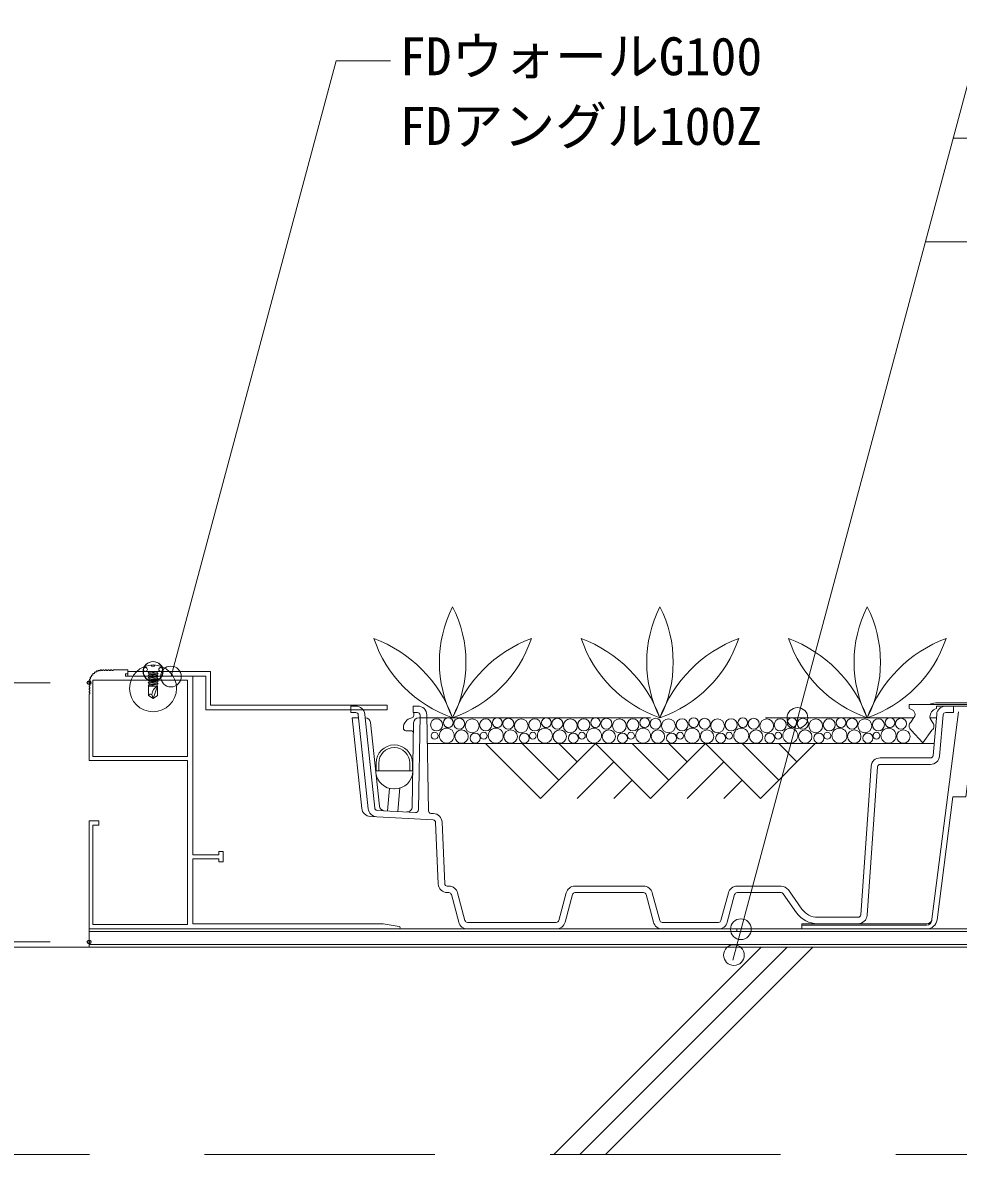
# Model space of a CAD drawing. Units: millimetres, scale not verified. Extents: x -1485 to 1485, y -1050 to 1050.
# Drawn here: x -262 to 99.1, y -314.2 to 122.5 of the extents above; entities that cross this region are included whole.
import ezdxf
from ezdxf.enums import TextEntityAlignment as Align

# ---------------------------------------------------------------- set-up
doc = ezdxf.new("R2010")
doc.units = ezdxf.units.MM
doc.header["$LTSCALE"] = 7
doc.header["$PDMODE"] = 32
doc.header["$PDSIZE"] = 1.4
doc.linetypes.add('USER1', pattern=[19.05, 12.7, -6.35])
for name, color, linetype, lineweight in [('0-0_0', 7, 'Continuous', 9), ('0-3_HATCH', 9, 'Continuous', 18), ('0-4_KUTAI', 3, 'Continuous', 18), ('0-5_BOUSUI', 1, 'Continuous', 18), ('0-6_KANAMONO_SCREW', 4, 'Continuous', 18), ('0-8_KANAMONO', 4, 'Continuous', 18), ('0-C_MOJI', 7, 'Continuous', 18), ('0-D_ecom', 7, 'Continuous', 9), ('0-E_GREEN', 3, 'Continuous', 18), ('0-F_bousui2', 7, 'USER1', 9), ('1-0_FD-L', 4, 'Continuous', 18), ('1-2_00KANAMONO', 5, 'Continuous', 18)]:
    doc.layers.add(name, color=color, linetype=linetype, lineweight=lineweight)
doc.layers.add('0-2_DEFPOINTS', color=7, linetype='Continuous')
doc.layers.add('1-1_255', color=7, linetype='Continuous')
doc.styles.add('ＭＳ ゴシック', font='')
doc.styles.get('ＭＳ ゴシック').set_extended_font_data('MS Gothic')

# ---------------------------------------------------------------- blocks, each defined once
blk = doc.blocks.new('sd-n13')
at = {"layer": '0-6_KANAMONO_SCREW'}
for p, q in [((-3.75, 0), (3.75, 0)), ((-2.4, -0.5), (1.6, 0)), ((-2.4, -0.5), (-0.445, 0)), ((-1.9, -1), (2.009, 0)), ((-1.9, 0), (-1.9, -0.372)), ((-1.9, -1), (-2.4, -0.5)), ((-2.4, -1.7), (1.9, -0.6)), ((-2.4, -1.7), (2.4, -1.1)), ((-1.9, -2.2), (-2.4, -1.7)), ((-2.4, -2.9), (1.9, -1.8)), ((-2.4, -2.9), (2.4, -2.3)), ((-1.9, -3.4), (-2.4, -2.9)), ((-2.4, -4.1), (1.9, -3)), ((-2.4, -4.1), (2.4, -3.5)), ((-1.9, -4.6), (-2.4, -4.1)), ((-2.4, -5.3), (1.9, -4.2)), ((-2.4, -5.3), (2.4, -4.7)), ((-1.9, -5.8), (-2.4, -5.3)), ((-2.4, -6.5), (1.9, -5.4)), ((-1.9, -1), (-1.9, -1.572)), ((-1.9, -2.2), (2.4, -1.1)), ((-1.9, -2.2), (-1.9, -2.772)), ((-1.9, -3.4), (2.4, -2.3)), ((-1.9, -3.4), (-1.9, -3.972)), ((-1.9, -4.6), (2.4, -3.5)), ((-1.9, -4.6), (-1.9, -5.172)), ((-1.9, -5.8), (2.4, -4.7)), ((1.9, -0.028), (1.9, -0.6)), ((2.4, -1.1), (1.9, -0.6)), ((1.9, -1.228), (1.9, -1.8)), ((2.4, -2.3), (1.9, -1.8)), ((1.9, -2.428), (1.9, -3)), ((2.4, -3.5), (1.9, -3)), ((1.9, -3.628), (1.9, -4.2)), ((2.4, -4.7), (1.9, -4.2)), ((1.9, -4.828), (1.9, -5.4)), ((2.4, -5.9), (1.9, -5.4)), ((-2.4, -6.5), (2.4, -5.9)), ((-1.9, -7), (-2.4, -6.5)), ((2.15, -7), (-2.15, -7)), ((-2.15, -11.495), (-2.15, -7)), ((-1.9, -5.8), (-1.9, -6.372)), ((-1.9, -7), (2.4, -5.9)), ((0, -13), (2.15, -7)), ((1.9, -6.028), (1.9, -7)), ((2.15, -11.495), (2.15, -7)), ((0, -13), (-2.15, -11.495)), ((0, -13), (-0.635, -10.995)), ((0, -13), (2.15, -11.495))]:
    blk.add_line(p, q, dxfattribs=at)
blk.add_lwpolyline([(0.75, 3.175), (0.75, 2.675), (-0.75, 2.675), (-0.75, 3.175)], dxfattribs=at)
for centre, radius in [((0, -8.096), 11.296), ((0, -8.096), 11.296), ((-0.091, 0.076), 4.75), ((-3.75, 1), 1), ((0.091, 0.076), 4.75), ((3.75, 1), 1)]:
    blk.add_circle(centre, radius, dxfattribs=at)
for centre, radius, start, end in [((-1.206, -11.809), 0.995, 54.94761, 161.58289), ((4.694, -11.742), 5.381, 118.2142, 172.01632)]:
    blk.add_arc(centre, radius, start, end, dxfattribs=at)
blk = doc.blocks.new('_Dot')
at = {"layer": '0-0_0'}
for p, q in [((-0.5, 0), (-1, 0)), ((0.25, 0), (-0.25, 0))]:
    blk.add_line(p, q, dxfattribs=at)
blk.add_circle((0, 0), 0.25, dxfattribs=at)
blk = doc.blocks.new('D5')
at = {"layer": '0-2_DEFPOINTS'}
for p in [(1208.209, 917.795), (1248.638, 917.795), (1248.638, 817.795)]:
    blk.add_point(p, dxfattribs=at)
at = {"layer": '0-C_MOJI', "lineweight": 9}
for p, q in [((1233.638, 917.795), (1198.209, 917.795)), ((1208.209, 825.795), (1208.209, 909.795)), ((1233.638, 817.795), (1198.209, 817.795))]:
    blk.add_line(p, q, dxfattribs=at)
at = {"layer": '0-C_MOJI', "xscale": 8, "yscale": 8}
for p, rotation in [((1208.209, 917.795), 90), ((1208.209, 817.795), 270)]:
    blk.add_blockref('_Dot', p, dxfattribs=dict(at, rotation=rotation))
at = {"layer": '0-C_MOJI', "style": 'ＭＳ ゴシック'}
blk.add_text('100', height=14.66, rotation=90, dxfattribs=at).set_placement((1203.209, 852.795), align=Align.BOTTOM_LEFT)
blk = doc.blocks.new('1')
at = {"layer": '1-2_00KANAMONO'}
for p, q in [((752.855, 227.348), (752.829, 227.18)), ((753.302, 227.401), (753.157, 227.489)), ((753.65, 227.668), (753.595, 227.507)), ((754.099, 227.642), (753.971, 227.754)), ((754.488, 227.846), (754.406, 227.696)), ((754.926, 227.742), (754.819, 227.875)), ((755.452, 227.92), (755.211, 227.715)), ((755.952, 227.715), (755.711, 227.92)), ((756.452, 227.92), (756.211, 227.715)), ((756.952, 227.715), (756.711, 227.92)), ((757.452, 227.92), (757.211, 227.715)), ((757.952, 227.715), (757.711, 227.92)), ((758.452, 227.92), (758.211, 227.715)), ((758.952, 227.715), (758.711, 227.92)), ((759.452, 227.92), (759.211, 227.715)), ((750.334, 222.838), (750.129, 222.597)), ((750.174, 223.23), (750.307, 223.123)), ((750.353, 223.643), (750.203, 223.561)), ((750.295, 224.078), (750.407, 223.95)), ((750.542, 224.454), (750.381, 224.399)), ((750.56, 224.893), (750.648, 224.747)), ((750.869, 225.22), (750.701, 225.194)), ((750.963, 225.648), (751.025, 225.49)), ((751.324, 225.917), (751.154, 225.921)), ((751.491, 226.323), (751.524, 226.156)), ((751.893, 226.525), (751.726, 226.558)), ((752.129, 226.895), (752.132, 226.725)), ((752.559, 227.024), (752.401, 227.086)), ((750.129, 222.338), (750.334, 222.097)), ((750.334, 221.838), (750.129, 221.597)), ((750.129, 221.338), (750.334, 221.097)), ((750.334, 220.838), (750.129, 220.597)), ((750.129, 220.338), (750.334, 220.097)), ((750.334, 219.838), (750.129, 219.597)), ((750.129, 219.338), (750.334, 219.097)), ((750.334, 218.838), (750.129, 218.597)), ((750.082, 127.967), (869.582, 127.967))]:
    blk.add_line(p, q, dxfattribs=at)
for points in [[(869.663, 128.961), (863.582, 129.967), (790.082, 129.967), (790.082, 155.067), (800.082, 155.067), (800.082, 153.817), (801.782, 153.817), (801.782, 157.817), (800.082, 157.817), (800.082, 156.567), (790.082, 156.567), (790.082, 225.467), (764.082, 225.467), (764.082, 226.467), (765.082, 226.467), (765.082, 227.967), (759.582, 227.967)], [(750.082, 218.467), (750.082, 192.967), (788.082, 192.967), (788.082, 129.667), (751.582, 129.667), (751.582, 167.967), (753.782, 167.967), (753.782, 169.667), (750.082, 169.667), (750.082, 127.967)]]:
    blk.add_lwpolyline(points, dxfattribs=at)
blk.add_lwpolyline([(751.582, 223.967), (788.082, 223.967), (788.082, 194.467), (751.582, 194.467)], close=True, dxfattribs=at)
for centre, radius, start, end in [((752.632, 227.211), 0.2, 248.84705, 351.15295), ((753.053, 227.318), 0.2, 58.84705, 171.15295), ((753.406, 227.572), 0.2, 238.84705, 341.15295), ((753.839, 227.604), 0.2, 48.84705, 161.15295), ((754.231, 227.793), 0.2, 228.84705, 331.15295), ((754.663, 227.749), 0.2, 38.84705, 151.15295), ((755.082, 227.867), 0.2, 218.84705, 310.36125), ((755.582, 227.767), 0.2, 49.63875, 130.36125), ((756.082, 227.867), 0.2, 229.63875, 310.36125), ((756.582, 227.767), 0.2, 49.63875, 130.36125), ((757.082, 227.867), 0.2, 229.63875, 310.36125), ((757.582, 227.767), 0.2, 49.63875, 130.36125), ((758.082, 227.867), 0.2, 229.63875, 310.36125), ((758.582, 227.767), 0.2, 49.63875, 130.36125), ((759.082, 227.867), 0.2, 229.63875, 310.36125), ((759.582, 227.767), 0.2, 90, 130.36125), ((750.3, 223.386), 0.2, 118.84705, 231.15295), ((750.445, 224.21), 0.2, 108.84705, 221.15295), ((750.182, 222.967), 0.2, 319.63875, 51.15295), ((750.256, 223.818), 0.2, 298.84705, 41.15295), ((750.731, 224.996), 0.2, 98.84705, 211.15295), ((750.477, 224.643), 0.2, 288.84705, 31.15295), ((750.838, 225.417), 0.2, 278.84705, 21.15295), ((751.15, 225.721), 0.2, 88.84705, 201.15295), ((751.328, 226.117), 0.2, 268.84705, 11.15295), ((751.688, 226.362), 0.2, 78.84705, 191.15295), ((751.932, 226.721), 0.2, 258.84705, 1.15295), ((752.328, 226.899), 0.2, 68.84705, 181.15295), ((750.282, 222.467), 0.2, 139.63875, 220.36125), ((750.282, 221.467), 0.2, 139.63875, 220.36125), ((750.282, 220.467), 0.2, 139.63875, 220.36125), ((750.282, 219.467), 0.2, 139.63875, 220.36125), ((750.282, 218.467), 0.2, 139.63875, 180), ((750.182, 221.967), 0.2, 319.63875, 40.36125), ((750.182, 220.967), 0.2, 319.63875, 40.36125), ((750.182, 219.967), 0.2, 319.63875, 40.36125), ((750.182, 218.967), 0.2, 319.63875, 40.36125), ((869.582, 128.467), 0.5, 270, 80.60091)]:
    blk.add_arc(centre, radius, start, end, dxfattribs=at)

msp = doc.modelspace()

# ---------------------------------------------------------------- linework, layer by layer
at = {"layer": '0-3_HATCH'}
for p, q in [((22.958, -234.205), (-57.042, -314.205)), ((32.958, -234.205), (-47.042, -314.205)), ((42.958, -234.205), (-37.042, -314.205))]:
    msp.add_line(p, q, dxfattribs=at)
at = {"layer": '0-4_KUTAI'}
msp.add_line((862.638, -234.205), (-748.862, -234.205), dxfattribs=at)
at = {"layer": '0-5_BOUSUI'}
for points in [[(-236.362, -227.205), (13.638, -227.205), (13.638, -228.205), (-236.362, -228.205)], [(13.638, -227.205), (213.638, -227.205), (213.638, -228.205), (13.638, -228.205)]]:
    msp.add_lwpolyline(points, close=True, dxfattribs=at)
msp.add_lwpolyline([(862.638, -233.205), (-236.362, -233.205), (-236.362, -234.205)], dxfattribs=at)
at = {"layer": '0-8_KANAMONO'}
for p, q in [((136.973, -140.005), (90.303, -140.005)), ((81.589, -145.959), (80.799, -147.351)), ((88.908, -147.351), (88.119, -145.959)), ((-112.602, -166.203), (-112.602, -163.203)), ((-111.602, -166.203), (-111.602, -163.203))]:
    msp.add_line(p, q, dxfattribs=at)
msp.add_lwpolyline([(-121.362, -140.905), (-189.562, -140.905), (-189.562, -127.905), (-221.362, -127.905), (-221.362, -129.705), (-191.362, -129.705), (-191.362, -142.705), (-121.362, -142.705)], close=True, dxfattribs=at)
for points in [[(146.537, -142.447), (147.245, -142.105), (147.245, -140.605), (80.031, -140.605), (80.031, -142.105), (80.739, -142.447)], [(89.968, -142.447), (90.676, -142.105), (90.676, -141.205), (136.6, -141.205)], [(80.878, -150.519), (85.354, -155.405), (88.83, -150.519)], [(-125.605, -163.203), (-125.605, -166.203), (-111.602, -166.203)], [(-124.605, -163.203), (-124.605, -166.203), (-112.602, -166.203)]]:
    msp.add_lwpolyline(points, dxfattribs=at)
for centre, radius, start, end in [((80.33, -144.405), 2, 309.01589, 78.18299), ((90.303, -145.513), 5.508, 90, 116.99147), ((91.37, -145.428), 3.294, 115.18273, 189.26669), ((82.058, -148.905), 2, 129.0159, 233.82139), ((87.649, -148.905), 2, 306.17861, 50.9841), ((-118.603, -163.203), 7.002, 0, 180), ((-118.603, -163.203), 6.002, 0, 180)]:
    msp.add_arc(centre, radius, start, end, dxfattribs=at)
at = {"layer": '0-C_MOJI'}
for p, q in [((12.044, -239.205), (145.471, 258.749)), ((-204.66, -129.705), (-141.013, 107.827)), ((-141.013, 107.827), (-120.079, 107.827)), ((97.039, 78), (180.047, 78)), ((86.321, 38), (180.047, 38))]:
    msp.add_line(p, q, dxfattribs=at)
for centre in [(-204.78, -129.807), (36.977, -145.807), (15.139, -227.307), (12.46, -237.307)]:
    msp.add_circle(centre, 4, dxfattribs=at)
at = {"layer": '0-D_ecom'}
for p, q in [((-111.082, -144.818), (-111.063, -143.705)), ((97.138, -143.705), (94.178, -143.705)), ((96.138, -141.205), (97.138, -141.205)), ((-128.649, -180.821), (-132.488, -144.599)), ((-127.772, -147.494), (-124.346, -179.818)), ((-111.699, -180.122), (-111.132, -147.67)), ((-109.312, -181.294), (-108.673, -144.722)), ((-109.132, -145.705), (-108.691, -145.705)), ((-106.052, -144.644), (-105.407, -181.622)), ((89.32, -160.291), (90.691, -144.404)), ((93.182, -144.619), (91.811, -160.506)), ((-112.203, -150.705), (-114.107, -150.705)), ((-105.859, -155.705), (89.716, -155.705)), ((-83.417, -155.705), (-62.204, -176.918)), ((-69.275, -155.705), (-55.133, -169.847)), ((-40.991, -155.705), (-62.204, -176.918)), ((-55.133, -155.705), (-48.062, -162.776)), ((-40.991, -155.705), (-19.777, -176.918)), ((-26.848, -155.705), (-12.706, -169.847)), ((1.436, -155.705), (-19.777, -176.918)), ((-12.706, -155.705), (-5.635, -162.776)), ((1.436, -155.705), (22.649, -176.918)), ((15.578, -155.705), (29.72, -169.847)), ((43.862, -155.705), (22.649, -176.918)), ((29.72, -155.705), (36.791, -162.776)), ((68.871, -161.205), (88.324, -161.205)), ((-33.92, -162.776), (-48.062, -176.918)), ((8.507, -162.776), (-5.635, -176.918)), ((67.873, -164.635), (63.866, -221.949)), ((-26.849, -169.847), (-33.92, -176.918)), ((15.578, -169.847), (8.507, -176.918)), ((-120.505, -172.981), (-121.269, -181.67)), ((-118.75, -173.205), (-118.457, -173.205)), ((-117.265, -181.892), (-116.467, -172.822)), ((-125.223, -181.451), (-110.367, -182.275)), ((-104.462, -182.603), (-103.458, -182.658)), ((-125.362, -183.947), (-127.891, -183.807)), ((-103.597, -185.155), (-125.362, -183.947)), ((-101.637, -209.854), (-102.653, -186.11)), ((-100.155, -186.003), (-99.14, -209.747)), ((-98.141, -210.705), (-97.554, -210.705)), ((-97.554, -213.205), (-98.141, -213.205)), ((-93.73, -224.611), (-96.588, -213.946)), ((-94.173, -213.299), (-91.316, -223.964)), ((-55.133, -223.964), (-52.275, -213.299)), ((-49.861, -213.946), (-52.718, -224.611)), ((-48.895, -210.705), (-22.429, -210.705)), ((-22.429, -213.205), (-48.895, -213.205)), ((-18.606, -224.611), (-21.463, -213.946)), ((-19.049, -213.299), (-16.191, -223.964)), ((7.467, -223.964), (10.325, -213.299)), ((12.739, -213.946), (9.882, -224.611)), ((13.705, -210.705), (30.621, -210.705)), ((30.621, -213.205), (13.705, -213.205)), ((36.649, -220.985), (31.437, -213.627)), ((33.477, -212.182), (38.689, -219.54)), ((44.809, -222.705), (60.374, -222.705)), ((-90.35, -224.705), (-56.099, -224.705)), ((-15.225, -224.705), (6.501, -224.705)), ((60.374, -225.205), (44.809, -225.205)), ((-56.099, -227.205), (-90.35, -227.205)), ((6.501, -227.205), (-15.225, -227.205))]:
    msp.add_line(p, q, dxfattribs=at)
at = {"layer": '0-D_ecom', "color": 150, "lineweight": 18}
for p, q in [((99.06, -143.389), (88.861, -223.457)), ((38.638, -225.705), (86.813, -225.705)), ((88.797, -223.957), (88.861, -223.457))]:
    msp.add_line(p, q, dxfattribs=at)
at = {"layer": '0-D_ecom', "color": 3, "linetype": 'USER1', "lineweight": 18}
for p, q in [((-108.691, -145.705), (81.849, -145.705)), ((88.087, -145.705), (90.579, -145.705))]:
    msp.add_line(p, q, dxfattribs=at)
at = {"layer": '0-D_ecom'}
for points in [[(-133.483, -143.705), (-135.362, -143.705), (-135.362, -141.205), (-133.483, -141.205)], [(-109.673, -143.705), (-111.324, -143.705), (-111.324, -141.205), (-109.551, -141.205)], [(94.178, -141.205), (97.138, -141.205), (97.138, -143.705)], [(-131.177, -180.681), (-134.885, -145.705), (-132.371, -145.705)], [(-130.002, -144.336), (-129.857, -145.705), (-126.163, -180.558)], [(61.372, -221.774), (64.209, -181.205), (65.38, -164.461)], [(88.324, -163.705), (79.891, -163.705), (68.871, -163.705)]]:
    msp.add_lwpolyline(points, dxfattribs=at)
at = {"layer": '0-D_ecom', "color": 150, "lineweight": 18}
for points in [[(90.845, -223.71), (96.896, -176.205), (101.936, -176.205), (105.63, -147.205), (111.884, -147.205)], [(86.877, -225.205), (38.638, -225.205), (38.638, -227.205), (86.877, -227.205)]]:
    msp.add_lwpolyline(points, dxfattribs=at)
at = {"layer": '0-D_ecom'}
for centre, radius in [((-102.279, -148.437), 2.322), ((-97.774, -147.597), 1.865), ((-93.555, -148.036), 2.127), ((-88.559, -148.848), 2.658), ((-83.336, -148.437), 2.322), ((-78.831, -147.597), 1.865), ((-74.612, -148.036), 2.127), ((-69.616, -148.848), 2.658), ((-64.393, -148.437), 2.322), ((-59.888, -147.597), 1.865), ((-55.669, -148.036), 2.127), ((-50.673, -148.848), 2.658), ((-45.45, -148.437), 2.322), ((-40.946, -147.597), 1.865), ((-36.726, -148.036), 2.127), ((-31.731, -148.848), 2.658), ((-26.508, -148.437), 2.322), ((-22.003, -147.597), 1.865), ((-17.784, -148.036), 2.127), ((-12.788, -148.848), 2.658), ((-7.565, -148.437), 2.322), ((-3.06, -147.597), 1.865), ((1.159, -148.036), 2.127), ((6.155, -148.848), 2.658), ((11.378, -148.437), 2.322), ((15.883, -147.597), 1.865), ((20.102, -148.036), 2.127), ((25.098, -148.848), 2.658), ((30.321, -148.437), 2.322), ((34.825, -147.597), 1.865), ((39.045, -148.036), 2.127), ((44.04, -148.848), 2.658), ((49.263, -148.437), 2.322), ((53.768, -147.597), 1.865), ((57.987, -148.036), 2.127), ((62.983, -148.848), 2.658), ((68.206, -148.437), 2.322), ((72.711, -147.597), 1.865), ((76.93, -148.036), 2.127), ((-103.039, -152.637), 1.311), ((-98.375, -152.619), 2.903), ((-92.639, -152.979), 2.579), ((-87.387, -153.579), 1.925), ((-84.096, -152.637), 1.311), ((-79.432, -152.619), 2.903), ((-73.696, -152.979), 2.579), ((-68.444, -153.579), 1.925), ((-65.153, -152.637), 1.311), ((-60.489, -152.619), 2.903), ((-54.754, -152.979), 2.579), ((-49.501, -153.579), 1.925), ((-46.21, -152.637), 1.311), ((-41.547, -152.619), 2.903), ((-35.811, -152.979), 2.579), ((-30.558, -153.579), 1.925), ((-27.268, -152.637), 1.311), ((-22.604, -152.619), 2.903), ((-16.868, -152.979), 2.579), ((-11.616, -153.579), 1.925), ((-8.325, -152.637), 1.311), ((-3.661, -152.619), 2.903), ((2.075, -152.979), 2.579), ((7.327, -153.579), 1.925), ((10.618, -152.637), 1.311), ((15.282, -152.619), 2.903), ((21.017, -152.979), 2.579), ((26.27, -153.579), 1.925), ((29.561, -152.637), 1.311), ((34.224, -152.619), 2.903), ((39.96, -152.979), 2.579), ((45.213, -153.579), 1.925), ((48.503, -152.637), 1.311), ((53.167, -152.619), 2.903), ((58.903, -152.979), 2.579), ((64.155, -153.579), 1.925), ((67.446, -152.637), 1.311), ((72.11, -152.619), 2.903), ((77.846, -152.979), 2.579)]:
    msp.add_circle(centre, radius, dxfattribs=at)
for centre, radius, start, end in [((-133.483, -144.705), 3.5, 6.05049, 90), ((-133.483, -144.705), 1, 6.05077, 90), ((-109.673, -144.705), 1, 359.00001, 90), ((-109.551, -144.705), 3.5, 0.99999, 90), ((94.178, -144.705), 3.5, 90, 175.06815), ((94.178, -144.705), 1, 90, 175.06819), ((-129.761, -147.705), 2, 6.05077, 90), ((-111.107, -149.705), 4, 101.2808, 180), ((-112.082, -144.801), 1, 281.13827, 358.99986), ((-109.132, -147.705), 2, 90, 178.99999), ((-114.107, -149.705), 1, 180, 270), ((-112.203, -151.705), 1, 359, 90), ((68.871, -164.705), 3.5, 90, 175.99999), ((88.324, -160.205), 1, 270, 355.06815), ((88.324, -160.205), 3.5, 270, 355.06819), ((68.871, -164.705), 1, 90, 176), ((-118.75, -166.205), 7, 186.05076, 270), ((-118.457, -166.205), 7, 270, 359), ((-127.697, -180.312), 3.5, 186.05076, 266.82481), ((-125.168, -180.452), 3.5, 186.05077, 266.82481), ((-125.168, -180.452), 1, 186.05077, 266.82483), ((-122.357, -179.607), 2, 186.05077, 266.82483), ((-113.698, -180.087), 2, 266.82483, 358.99999), ((-110.312, -181.277), 1, 266.82483, 359.00001), ((-104.407, -181.604), 1, 180.99999, 266.82497), ((-103.652, -186.153), 3.5, 2.44878, 86.82497), ((-103.652, -186.153), 1, 2.44878, 86.82481), ((-98.141, -209.705), 3.5, 182.44878, 270), ((-98.141, -209.705), 1, 182.44878, 270), ((-97.554, -214.205), 3.5, 15.00004, 90), ((-97.554, -214.205), 1, 14.99997, 90), ((-48.895, -214.205), 3.5, 90, 164.99996), ((-48.895, -214.205), 1, 90, 165.00003), ((-22.429, -214.205), 3.5, 15.00004, 90), ((-22.429, -214.205), 1, 14.99997, 90), ((13.705, -214.205), 3.5, 90, 164.99996), ((13.705, -214.205), 1, 90, 165.00003), ((30.621, -214.205), 3.5, 35.31126, 90), ((30.621, -214.205), 1, 35.31121, 90), ((44.809, -215.205), 10, 215.31121, 270), ((44.809, -215.205), 7.5, 215.31126, 270), ((60.374, -221.705), 1, 270, 356.00001), ((60.374, -221.705), 3.5, 270, 356), ((-90.35, -223.705), 3.5, 194.99997, 270), ((-90.35, -223.705), 1, 195.00004, 270), ((-56.099, -223.705), 1, 270, 344.99996), ((-56.099, -223.705), 3.5, 270, 345.00003), ((-15.225, -223.705), 3.5, 194.99997, 270), ((-15.225, -223.705), 1, 195.00004, 270), ((6.501, -223.705), 1, 270, 344.99996), ((6.501, -223.705), 3.5, 270, 345.00003)]:
    msp.add_arc(centre, radius, start, end, dxfattribs=at)
at = {"layer": '0-D_ecom', "color": 150, "lineweight": 18}
for centre, radius in [((86.813, -223.705), 2), ((86.877, -223.205), 2), ((86.877, -223.205), 4)]:
    msp.add_arc(centre, radius, 270, 352.7407, dxfattribs=at)
at = {"layer": '0-E_GREEN'}
for centre, radius, start, end in [((-53.873, -124.312), 47.326, 153.12829, 206.87401), ((-138.303, -124.312), 47.326, 333.12599, 26.87171), ((26.127, -124.312), 47.326, 153.12829, 206.87401), ((-58.303, -124.312), 47.326, 333.12599, 26.87171), ((106.127, -124.312), 47.326, 153.12829, 206.87401), ((21.697, -124.312), 47.326, 333.12599, 26.87171), ((-144.783, -163.681), 51.907, 20.26163, 69.3585), ((-80.34, -99.664), 48.659, 198.50209, 251.11695), ((-47.393, -163.681), 51.907, 110.6415, 159.73837), ((-111.836, -99.664), 48.659, 288.88305, 341.49791), ((-64.783, -163.681), 51.907, 20.26163, 69.3585), ((-0.34, -99.664), 48.659, 198.50209, 251.11695), ((32.607, -163.681), 51.907, 110.6415, 159.73837), ((-31.836, -99.664), 48.659, 288.88305, 341.49791), ((15.217, -163.681), 51.907, 20.26163, 69.3585), ((79.66, -99.664), 48.659, 198.50209, 251.11695), ((112.607, -163.681), 51.907, 110.6415, 159.73837), ((48.164, -99.664), 48.659, 288.88305, 341.49791)]:
    msp.add_arc(centre, radius, start, end, dxfattribs=at)
at = {"layer": '0-F_bousui2'}
msp.add_line((-725.222, -314.205), (862.638, -314.205), dxfattribs=at)
at = {"layer": '1-0_FD-L'}
msp.add_lwpolyline([(-236.362, -233.205), (-236.362, -228.205), (862.638, -228.205)], dxfattribs=at)

# ---------------------------------------------------------------- block references
at = {"layer": '0-6_KANAMONO_SCREW', "xscale": 0.8, "yscale": 0.8}
msp.add_blockref('sd-n13', (-211.677, -127.905), dxfattribs=at)
at = {"layer": '0-C_MOJI'}
msp.add_blockref('D5', (-1485, -1050), dxfattribs=at)
at = {"layer": '1-1_255'}
msp.add_blockref('1', (-986.444, -355.172), dxfattribs=at)

# ---------------------------------------------------------------- texts
at = {"layer": '0-C_MOJI', "style": 'ＭＳ ゴシック'}
for s, p in [('FDウォールG100', (-116.449, 97.827)), ('FDアングル100Z', (-116.46, 70.938))]:
    msp.add_text(s, height=14.66, dxfattribs=at).set_placement(p, align=Align.BOTTOM_LEFT)

doc.saveas('drawing.dxf')
